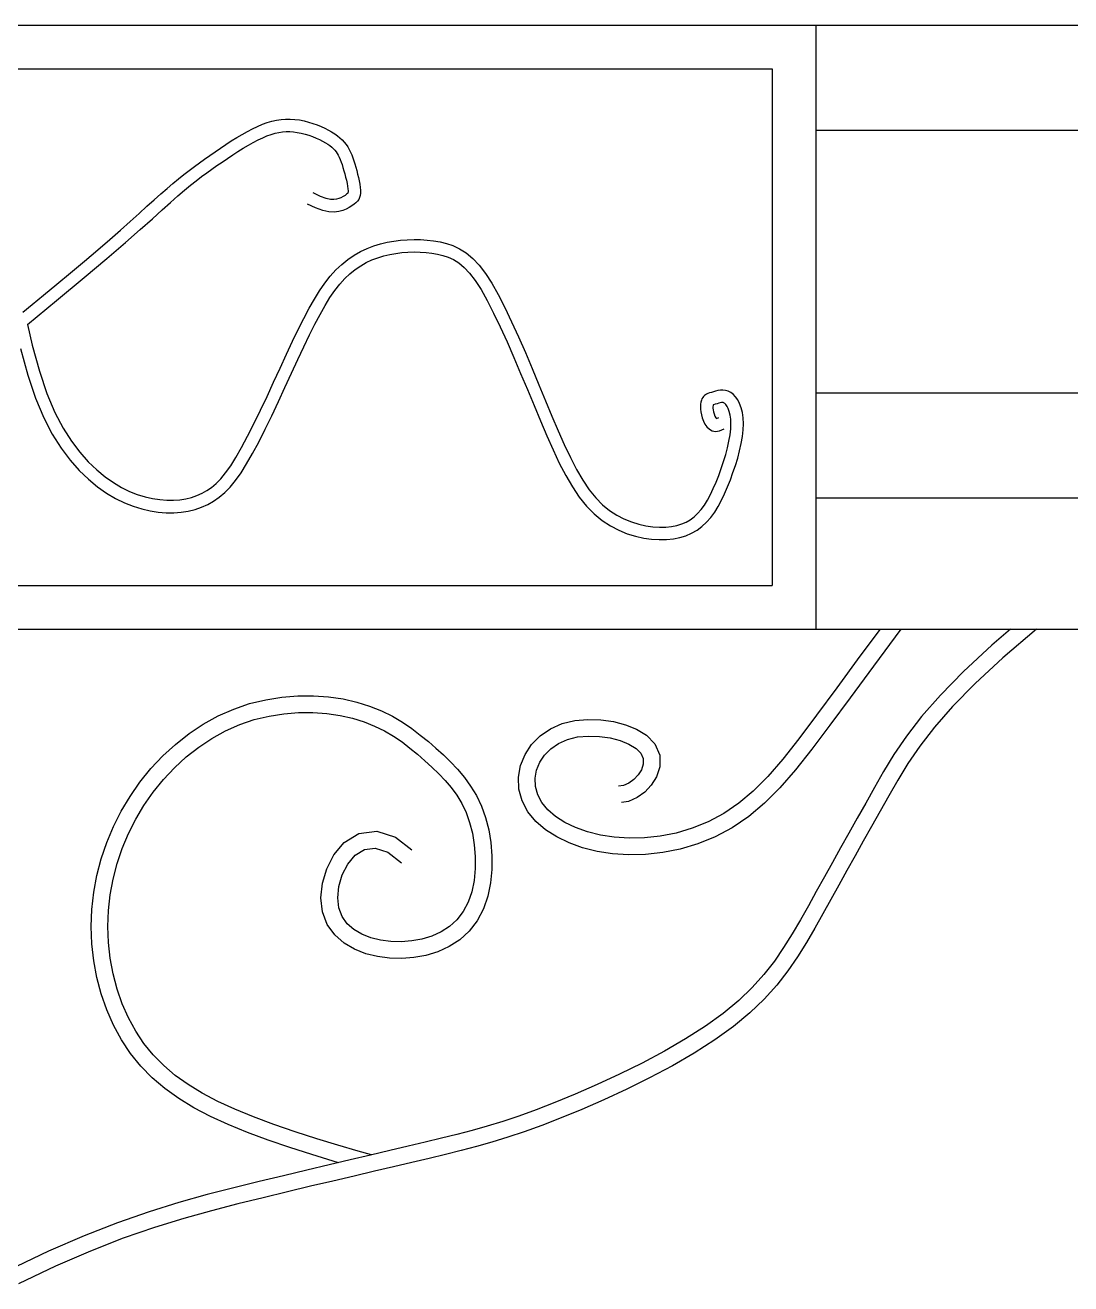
# Model space of a CAD drawing. Header units: millimetres. Extents: x 6388 to 59789, y -18725 to 8137.
# Drawn here: x 57591.6 to 57711.1, y 5304.2 to 5448 of the extents above; entities that cross this region are included whole.
import ezdxf

# ---------------------------------------------------------------- set-up
doc = ezdxf.new("R2010")
doc.units = ezdxf.units.MM

# ---------------------------------------------------------------- blocks, each defined once
blk = doc.blocks.new('A$C0AF41AB5')
for p, q in [((958.07, 1105.81), (2641.93, 1105.81)), ((1891.59, 1105.81), (1891.59, 1036.81)), ((1713.41, 1100.81), (1886.59, 1100.81)), ((1886.59, 1100.81), (1886.59, 1041.81)), ((1827.23, 1093.98), (1827.8, 1094.25)), ((1827.8, 1094.25), (1828.35, 1094.49)), ((1828.35, 1094.49), (1828.9, 1094.68)), ((1828.9, 1094.68), (1829.43, 1094.84)), ((1829.43, 1094.84), (1829.96, 1094.96)), ((1829.96, 1094.96), (1830.48, 1095.05)), ((1830.48, 1095.05), (1831, 1095.09)), ((1831, 1095.09), (1831.53, 1095.09)), ((1831.53, 1095.09), (1832.06, 1095.05)), ((1832.06, 1095.05), (1832.58, 1094.98)), ((1832.58, 1094.98), (1833.11, 1094.87)), ((1833.11, 1094.87), (1833.62, 1094.74)), ((1833.62, 1094.74), (1834.12, 1094.59)), ((1834.12, 1094.59), (1834.6, 1094.41)), ((1834.6, 1094.41), (1835.06, 1094.22)), ((1835.06, 1094.22), (1835.49, 1094.03)), ((1835.49, 1094.03), (1835.89, 1093.83)), ((1824.18, 1092.18), (1824.8, 1092.59)), ((1824.8, 1092.59), (1825.42, 1092.97)), ((1825.42, 1092.97), (1826.03, 1093.34)), ((1826.03, 1093.34), (1826.64, 1093.67)), ((1826.64, 1093.67), (1827.23, 1093.98)), ((1827.31, 1092.42), (1827.86, 1092.7)), ((1827.86, 1092.7), (1828.38, 1092.95)), ((1828.38, 1092.95), (1828.87, 1093.16)), ((1828.87, 1093.16), (1829.34, 1093.33)), ((1829.34, 1093.33), (1829.79, 1093.47)), ((1829.79, 1093.47), (1830.23, 1093.56)), ((1830.23, 1093.56), (1830.65, 1093.63)), ((1830.65, 1093.63), (1831.06, 1093.66)), ((1831.06, 1093.66), (1831.48, 1093.67)), ((1831.48, 1093.67), (1831.91, 1093.64)), ((1831.91, 1093.64), (1832.34, 1093.57)), ((1832.34, 1093.57), (1832.79, 1093.48)), ((1832.79, 1093.48), (1833.23, 1093.37)), ((1833.23, 1093.37), (1833.67, 1093.23)), ((1833.67, 1093.23), (1834.09, 1093.08)), ((1834.09, 1093.08), (1834.5, 1092.92)), ((1834.5, 1092.92), (1834.88, 1092.74)), ((1834.88, 1092.74), (1835.23, 1092.57)), ((1835.23, 1092.57), (1835.54, 1092.39)), ((1835.89, 1093.83), (1836.26, 1093.62)), ((1836.26, 1093.62), (1836.61, 1093.41)), ((1836.61, 1093.41), (1836.92, 1093.18)), ((1836.92, 1093.18), (1837.2, 1092.95)), ((1837.2, 1092.95), (1837.46, 1092.71)), ((1837.46, 1092.71), (1837.7, 1092.46)), ((1891.59, 1093.81), (2624.31, 1093.81)), ((1822.34, 1090.94), (1822.95, 1091.36)), ((1822.95, 1091.36), (1823.56, 1091.77)), ((1823.56, 1091.77), (1824.18, 1092.18)), ((1824.96, 1090.99), (1825.56, 1091.38)), ((1825.56, 1091.38), (1826.16, 1091.75)), ((1826.16, 1091.75), (1826.75, 1092.1)), ((1826.75, 1092.1), (1827.31, 1092.42)), ((1835.54, 1092.39), (1835.81, 1092.22)), ((1835.81, 1092.22), (1836.06, 1092.05)), ((1836.06, 1092.05), (1836.27, 1091.88)), ((1836.27, 1091.88), (1836.46, 1091.7)), ((1836.46, 1091.7), (1836.62, 1091.53)), ((1836.62, 1091.53), (1836.76, 1091.35)), ((1836.76, 1091.35), (1836.89, 1091.16)), ((1836.89, 1091.16), (1837.01, 1090.95)), ((1837.7, 1092.46), (1837.91, 1092.19)), ((1837.91, 1092.19), (1838.1, 1091.91)), ((1838.1, 1091.91), (1838.27, 1091.62)), ((1838.27, 1091.62), (1838.42, 1091.32)), ((1838.42, 1091.32), (1838.56, 1091)), ((1820.58, 1089.68), (1821.16, 1090.1)), ((1821.16, 1090.1), (1821.75, 1090.52)), ((1821.75, 1090.52), (1822.34, 1090.94)), ((1822.57, 1089.36), (1823.16, 1089.77)), ((1823.16, 1089.77), (1823.75, 1090.18)), ((1823.75, 1090.18), (1824.36, 1090.59)), ((1824.36, 1090.59), (1824.96, 1090.99)), ((1837.01, 1090.95), (1837.13, 1090.72)), ((1837.13, 1090.72), (1837.24, 1090.46)), ((1837.24, 1090.46), (1837.34, 1090.18)), ((1837.34, 1090.18), (1837.45, 1089.88)), ((1837.45, 1089.88), (1837.55, 1089.55)), ((1838.56, 1091), (1838.68, 1090.66)), ((1838.68, 1090.66), (1838.8, 1090.32)), ((1838.8, 1090.32), (1838.91, 1089.96)), ((1838.91, 1089.96), (1839.02, 1089.59)), ((1818.13, 1087.74), (1818.77, 1088.27)), ((1818.77, 1088.27), (1819.39, 1088.77)), ((1819.39, 1088.77), (1819.99, 1089.23)), ((1819.99, 1089.23), (1820.58, 1089.68)), ((1820.8, 1088.04), (1821.41, 1088.51)), ((1821.41, 1088.51), (1821.99, 1088.94)), ((1821.99, 1088.94), (1822.57, 1089.36)), ((1837.55, 1089.55), (1837.65, 1089.19)), ((1837.65, 1089.19), (1837.76, 1088.82)), ((1837.76, 1088.82), (1837.85, 1088.45)), ((1837.85, 1088.45), (1837.94, 1088.09)), ((1839.02, 1089.59), (1839.13, 1089.2)), ((1839.13, 1089.2), (1839.23, 1088.81)), ((1839.23, 1088.81), (1839.33, 1088.41)), ((1839.33, 1088.41), (1839.42, 1088.02)), ((1816.75, 1086.55), (1817.46, 1087.17)), ((1817.46, 1087.17), (1818.13, 1087.74)), ((1818.69, 1086.31), (1819.45, 1086.96)), ((1819.45, 1086.96), (1820.15, 1087.53)), ((1820.15, 1087.53), (1820.8, 1088.04)), ((1837.94, 1088.09), (1838.02, 1087.74)), ((1838.02, 1087.74), (1838.08, 1087.42)), ((1838.08, 1087.42), (1838.11, 1087.13)), ((1838.11, 1087.13), (1838.13, 1086.9)), ((1838.13, 1086.9), (1838.13, 1086.73)), ((1839.42, 1088.02), (1839.48, 1087.64)), ((1839.48, 1087.64), (1839.53, 1087.28)), ((1839.53, 1087.28), (1839.56, 1086.95)), ((1839.56, 1086.95), (1839.55, 1086.64)), ((1815.16, 1085.12), (1815.99, 1085.86)), ((1815.99, 1085.86), (1816.75, 1086.55)), ((1816.9, 1084.72), (1817.85, 1085.57)), ((1817.85, 1085.57), (1818.69, 1086.31)), ((1834.43, 1084.93), (1833.51, 1085.38)), ((1834.99, 1086.25), (1834.14, 1086.66)), ((1835.62, 1086.02), (1834.99, 1086.25)), ((1836.12, 1085.91), (1835.62, 1086.02)), ((1836.51, 1085.89), (1836.12, 1085.91)), ((1836.81, 1085.93), (1836.51, 1085.89)), ((1837.07, 1086), (1836.81, 1085.93)), ((1837.32, 1086.1), (1837.07, 1086)), ((1837.57, 1086.24), (1837.32, 1086.1)), ((1837.8, 1086.37), (1837.57, 1086.24)), ((1837.97, 1086.49), (1837.8, 1086.37)), ((1838.06, 1086.57), (1837.97, 1086.49)), ((1838.11, 1086.61), (1838.06, 1086.57)), ((1838.12, 1086.65), (1838.11, 1086.62)), ((1838.11, 1086.62), (1838.11, 1086.61)), ((1838.13, 1086.73), (1838.12, 1086.65)), ((1839.04, 1085.52), (1838.82, 1085.35)), ((1839.21, 1085.71), (1839.04, 1085.52)), ((1839.35, 1085.91), (1839.21, 1085.71)), ((1839.45, 1086.12), (1839.35, 1085.91)), ((1839.52, 1086.37), (1839.45, 1086.12)), ((1839.55, 1086.64), (1839.52, 1086.37)), ((1813.25, 1083.4), (1814.26, 1084.3)), ((1814.26, 1084.3), (1815.16, 1085.12)), ((1815.78, 1083.71), (1816.9, 1084.72)), ((1835.24, 1084.64), (1834.43, 1084.93)), ((1835.94, 1084.5), (1835.24, 1084.64)), ((1836.55, 1084.47), (1835.94, 1084.5)), ((1837.08, 1084.52), (1836.55, 1084.47)), ((1837.54, 1084.65), (1837.08, 1084.52)), ((1837.93, 1084.81), (1837.54, 1084.65)), ((1838.27, 1085), (1837.93, 1084.81)), ((1838.57, 1085.17), (1838.27, 1085)), ((1838.82, 1085.35), (1838.57, 1085.17)), ((1812.14, 1082.41), (1813.25, 1083.4)), ((1814.4, 1082.48), (1815.78, 1083.71)), ((1809.53, 1080.14), (1810.91, 1081.33)), ((1810.91, 1081.33), (1812.14, 1082.41)), ((1812.7, 1080.99), (1814.4, 1082.48)), ((1842.6, 1081.01), (1843.36, 1081.15)), ((1843.36, 1081.15), (1844.13, 1081.25)), ((1844.13, 1081.25), (1844.9, 1081.31)), ((1844.9, 1081.31), (1845.67, 1081.34)), ((1845.67, 1081.34), (1846.43, 1081.32)), ((1846.43, 1081.32), (1847.18, 1081.27)), ((1847.18, 1081.27), (1847.91, 1081.18)), ((1847.91, 1081.18), (1848.64, 1081.06)), ((1848.64, 1081.06), (1849.37, 1080.89)), ((1808.02, 1078.86), (1809.53, 1080.14)), ((1810.59, 1079.17), (1812.7, 1080.99)), ((1838.83, 1079.54), (1839.57, 1079.96)), ((1839.57, 1079.96), (1840.31, 1080.31)), ((1840.31, 1080.31), (1841.07, 1080.59)), ((1841.07, 1080.59), (1841.83, 1080.83)), ((1841.83, 1080.83), (1842.6, 1081.01)), ((1842.89, 1079.61), (1843.58, 1079.74)), ((1843.58, 1079.74), (1844.28, 1079.83)), ((1844.28, 1079.83), (1844.98, 1079.89)), ((1844.98, 1079.89), (1845.68, 1079.91)), ((1845.68, 1079.91), (1846.37, 1079.9)), ((1846.37, 1079.9), (1847.04, 1079.85)), ((1847.04, 1079.85), (1847.71, 1079.77)), ((1847.71, 1079.77), (1848.35, 1079.66)), ((1848.35, 1079.66), (1848.98, 1079.52)), ((1849.37, 1080.89), (1850.12, 1080.64)), ((1850.12, 1080.64), (1850.88, 1080.28)), ((1850.88, 1080.28), (1851.64, 1079.8)), ((1851.64, 1079.8), (1852.38, 1079.17)), ((1806.43, 1077.53), (1808.02, 1078.86)), ((1808, 1076.98), (1810.59, 1079.17)), ((1836.74, 1077.86), (1837.41, 1078.49)), ((1837.41, 1078.49), (1838.11, 1079.06)), ((1838.11, 1079.06), (1838.83, 1079.54)), ((1838.96, 1077.91), (1839.58, 1078.33)), ((1839.58, 1078.33), (1840.22, 1078.69)), ((1840.22, 1078.69), (1840.87, 1078.99)), ((1840.87, 1078.99), (1841.53, 1079.25)), ((1841.53, 1079.25), (1842.21, 1079.45)), ((1842.21, 1079.45), (1842.89, 1079.61)), ((1848.98, 1079.52), (1849.59, 1079.31)), ((1849.59, 1079.31), (1850.19, 1079.03)), ((1850.19, 1079.03), (1850.79, 1078.65)), ((1850.79, 1078.65), (1851.4, 1078.14)), ((1852.38, 1079.17), (1853.1, 1078.4)), ((1853.1, 1078.4), (1853.83, 1077.46)), ((1804.84, 1074.35), (1808, 1076.98)), ((1804.85, 1076.21), (1806.43, 1077.53)), ((1835.48, 1076.35), (1836.1, 1077.14)), ((1836.1, 1077.14), (1836.74, 1077.86)), ((1837.19, 1076.22), (1837.77, 1076.86)), ((1837.77, 1076.86), (1838.35, 1077.42)), ((1838.35, 1077.42), (1838.96, 1077.91)), ((1851.4, 1078.14), (1852.02, 1077.48)), ((1852.02, 1077.48), (1852.66, 1076.64)), ((1853.83, 1077.46), (1854.55, 1076.35)), ((1803.36, 1074.98), (1804.85, 1076.21)), ((1834.29, 1074.52), (1834.88, 1075.47)), ((1834.88, 1075.47), (1835.48, 1076.35)), ((1836.07, 1074.69), (1836.63, 1075.5)), ((1836.63, 1075.5), (1837.19, 1076.22)), ((1852.66, 1076.64), (1853.33, 1075.61)), ((1853.33, 1075.61), (1854.04, 1074.36)), ((1854.55, 1076.35), (1855.29, 1075.04)), ((1800.99, 1073.03), (1802.05, 1073.9)), ((1801.51, 1071.62), (1804.84, 1074.35)), ((1802.05, 1073.9), (1803.36, 1074.98)), ((1833.69, 1073.47), (1834.29, 1074.52)), ((1835.51, 1073.79), (1836.07, 1074.69)), ((1854.04, 1074.36), (1854.77, 1072.93)), ((1855.29, 1075.04), (1856.05, 1073.56)), ((1833.08, 1072.32), (1833.69, 1073.47)), ((1834.35, 1071.67), (1834.94, 1072.78)), ((1834.94, 1072.78), (1835.51, 1073.79)), ((1854.77, 1072.93), (1855.53, 1071.34)), ((1856.05, 1073.56), (1856.82, 1071.94)), ((1801.51, 1071.62), (1802.04, 1069.27)), ((1831.79, 1069.7), (1832.45, 1071.07)), ((1832.45, 1071.07), (1833.08, 1072.32)), ((1833.73, 1070.44), (1834.35, 1071.67)), ((1855.53, 1071.34), (1856.3, 1069.64)), ((1856.82, 1071.94), (1857.6, 1070.22)), ((1831.09, 1068.22), (1831.79, 1069.7)), ((1833.08, 1069.09), (1833.73, 1070.44)), ((1856.3, 1069.64), (1857.08, 1067.86)), ((1857.6, 1070.22), (1858.39, 1068.42)), ((1800.73, 1068.9), (1801.56, 1065.84)), ((1802.04, 1069.27), (1802.87, 1066.28)), ((1830.37, 1066.65), (1831.09, 1068.22)), ((1832.39, 1067.62), (1833.08, 1069.09)), ((1858.39, 1068.42), (1859.17, 1066.58)), ((1831.66, 1066.05), (1832.39, 1067.62)), ((1857.08, 1067.86), (1857.85, 1066.03)), ((1801.56, 1065.84), (1802.44, 1063.22)), ((1802.87, 1066.28), (1803.74, 1063.74)), ((1829.63, 1065.04), (1830.37, 1066.65)), ((1830.92, 1064.44), (1831.66, 1066.05)), ((1857.85, 1066.03), (1858.62, 1064.19)), ((1859.17, 1066.58), (1859.94, 1064.74)), ((1828.88, 1063.41), (1829.63, 1065.04)), ((1830.17, 1062.81), (1830.92, 1064.44)), ((1858.62, 1064.19), (1859.38, 1062.37)), ((1859.94, 1064.74), (1860.69, 1062.92)), ((1879.64, 1063.87), (1879.43, 1063.8)), ((1879.87, 1063.94), (1879.64, 1063.87)), ((1880.12, 1064.02), (1879.87, 1063.94)), ((1880.39, 1064.08), (1880.12, 1064.02)), ((1880.67, 1064.12), (1880.39, 1064.08)), ((1880.97, 1064.13), (1880.67, 1064.12)), ((1881.27, 1064.1), (1880.97, 1064.13)), ((1881.57, 1064.02), (1881.27, 1064.1)), ((1881.86, 1063.87), (1881.57, 1064.02)), ((1882.14, 1063.65), (1881.86, 1063.87)), ((1891.59, 1063.81), (2572.47, 1063.81)), ((1802.44, 1063.22), (1803.38, 1060.98)), ((1803.74, 1063.74), (1804.65, 1061.59)), ((1828.13, 1061.82), (1828.88, 1063.41)), ((1829.41, 1061.2), (1830.17, 1062.81)), ((1859.38, 1062.37), (1860.11, 1060.61)), ((1860.69, 1062.92), (1861.42, 1061.16)), ((1878.41, 1062.52), (1878.39, 1062.26)), ((1878.45, 1062.76), (1878.41, 1062.52)), ((1878.5, 1062.97), (1878.45, 1062.76)), ((1878.57, 1063.14), (1878.5, 1062.97)), ((1878.65, 1063.29), (1878.57, 1063.14)), ((1878.74, 1063.41), (1878.65, 1063.29)), ((1878.84, 1063.51), (1878.74, 1063.41)), ((1878.96, 1063.6), (1878.84, 1063.51)), ((1879.09, 1063.67), (1878.96, 1063.6)), ((1879.25, 1063.74), (1879.09, 1063.67)), ((1879.43, 1063.8), (1879.25, 1063.74)), ((1879.84, 1062.43), (1879.83, 1062.36)), ((1879.9, 1062.45), (1879.84, 1062.43)), ((1880.08, 1062.52), (1879.9, 1062.45)), ((1880.29, 1062.58), (1880.08, 1062.52)), ((1880.48, 1062.64), (1880.29, 1062.58)), ((1880.65, 1062.68), (1880.48, 1062.64)), ((1880.8, 1062.7), (1880.65, 1062.68)), ((1880.92, 1062.7), (1880.8, 1062.7)), ((1880.99, 1062.7), (1880.92, 1062.7)), ((1881.05, 1062.68), (1880.99, 1062.7)), ((1881.1, 1062.65), (1881.05, 1062.68)), ((1881.18, 1062.59), (1881.1, 1062.65)), ((1881.3, 1062.47), (1881.18, 1062.59)), ((1881.43, 1062.27), (1881.3, 1062.47)), ((1882.41, 1063.36), (1882.14, 1063.65)), ((1882.66, 1063.01), (1882.41, 1063.36)), ((1882.87, 1062.59), (1882.66, 1063.01)), ((1883.05, 1062.1), (1882.87, 1062.59)), ((1803.38, 1060.98), (1804.35, 1059.08)), ((1804.65, 1061.59), (1805.58, 1059.79)), ((1827.38, 1060.28), (1828.13, 1061.82)), ((1828.66, 1059.65), (1829.41, 1061.2)), ((1861.42, 1061.16), (1862.14, 1059.49)), ((1878.39, 1062.26), (1878.4, 1061.97)), ((1878.4, 1061.97), (1878.43, 1061.66)), ((1878.43, 1061.66), (1878.5, 1061.32)), ((1878.5, 1061.32), (1878.6, 1060.97)), ((1878.6, 1060.97), (1878.73, 1060.6)), ((1879.83, 1062.36), (1879.82, 1062.22)), ((1879.82, 1062.22), (1879.82, 1062.06)), ((1879.82, 1062.06), (1879.84, 1061.87)), ((1879.84, 1061.87), (1879.88, 1061.65)), ((1879.88, 1061.65), (1879.95, 1061.41)), ((1879.95, 1061.41), (1880.04, 1061.17)), ((1880.04, 1061.17), (1880.14, 1060.97)), ((1880.14, 1060.97), (1880.21, 1060.88)), ((1880.21, 1060.88), (1880.49, 1061.01)), ((1881.57, 1062.01), (1881.43, 1062.27)), ((1881.69, 1061.68), (1881.57, 1062.01)), ((1881.79, 1061.28), (1881.69, 1061.68)), ((1881.86, 1060.82), (1881.79, 1061.28)), ((1883.19, 1061.56), (1883.05, 1062.1)), ((1883.28, 1060.96), (1883.19, 1061.56)), ((1883.31, 1060.29), (1883.28, 1060.96)), ((1805.58, 1059.79), (1806.53, 1058.29)), ((1826.66, 1058.85), (1827.38, 1060.28)), ((1827.93, 1058.19), (1828.66, 1059.65)), ((1860.11, 1060.61), (1860.83, 1058.92)), ((1878.73, 1060.6), (1878.91, 1060.24)), ((1878.91, 1060.24), (1879.14, 1059.92)), ((1879.14, 1059.92), (1879.41, 1059.65)), ((1879.41, 1059.65), (1879.74, 1059.48)), ((1880.58, 1059.48), (1881.09, 1059.71)), ((1881.78, 1059.03), (1881.86, 1059.69)), ((1881.88, 1060.29), (1881.86, 1060.82)), ((1881.86, 1059.69), (1881.88, 1060.29)), ((1883.19, 1058.82), (1883.28, 1059.58)), ((1883.28, 1059.58), (1883.31, 1060.29)), ((1804.35, 1059.08), (1805.36, 1057.48)), ((1806.53, 1058.29), (1807.49, 1057.03)), ((1825.98, 1057.56), (1826.66, 1058.85)), ((1827.23, 1056.87), (1827.93, 1058.19)), ((1860.83, 1058.92), (1861.55, 1057.31)), ((1862.14, 1059.49), (1862.84, 1057.9)), ((1879.74, 1059.48), (1880.13, 1059.41)), ((1880.13, 1059.41), (1880.58, 1059.48)), ((1881.48, 1057.55), (1881.65, 1058.31)), ((1881.65, 1058.31), (1881.78, 1059.03)), ((1883.05, 1058.03), (1883.19, 1058.82)), ((1805.36, 1057.48), (1806.39, 1056.12)), ((1807.49, 1057.03), (1808.45, 1055.95)), ((1825.33, 1056.44), (1825.98, 1057.56)), ((1826.55, 1055.7), (1827.23, 1056.87)), ((1861.55, 1057.31), (1862.27, 1055.79)), ((1862.84, 1057.9), (1863.54, 1056.42)), ((1881.03, 1055.97), (1881.28, 1056.76)), ((1881.28, 1056.76), (1881.48, 1057.55)), ((1882.65, 1056.37), (1882.87, 1057.21)), ((1882.87, 1057.21), (1883.05, 1058.03)), ((1806.39, 1056.12), (1807.43, 1054.96)), ((1808.45, 1055.95), (1809.42, 1055.02)), ((1824.15, 1054.68), (1824.73, 1055.48)), ((1824.73, 1055.48), (1825.33, 1056.44)), ((1825.91, 1054.68), (1826.55, 1055.7)), ((1862.27, 1055.79), (1863, 1054.38)), ((1863.54, 1056.42), (1864.25, 1055.06)), ((1880.77, 1055.17), (1881.03, 1055.97)), ((1882.11, 1054.7), (1882.39, 1055.53)), ((1882.39, 1055.53), (1882.65, 1056.37)), ((1807.43, 1054.96), (1808.47, 1053.95)), ((1808.47, 1053.95), (1809.51, 1053.09)), ((1809.42, 1055.02), (1810.38, 1054.23)), ((1810.38, 1054.23), (1811.32, 1053.56)), ((1823.07, 1053.47), (1823.6, 1054.01)), ((1823.6, 1054.01), (1824.15, 1054.68)), ((1824.66, 1053.06), (1825.28, 1053.81)), ((1825.28, 1053.81), (1825.91, 1054.68)), ((1863, 1054.38), (1863.76, 1053.08)), ((1864.25, 1055.06), (1864.96, 1053.84)), ((1864.96, 1053.84), (1865.69, 1052.75)), ((1880.18, 1053.61), (1880.48, 1054.38)), ((1880.48, 1054.38), (1880.77, 1055.17)), ((1881.5, 1053.07), (1881.81, 1053.87)), ((1881.81, 1053.87), (1882.11, 1054.7)), ((1809.51, 1053.09), (1810.55, 1052.36)), ((1810.55, 1052.36), (1811.58, 1051.75)), ((1811.32, 1053.56), (1812.25, 1053.01)), ((1812.25, 1053.01), (1813.17, 1052.56)), ((1813.17, 1052.56), (1814.06, 1052.21)), ((1820.87, 1052.08), (1821.46, 1052.34)), ((1821.46, 1052.34), (1822.02, 1052.65)), ((1822.02, 1052.65), (1822.55, 1053.02)), ((1822.55, 1053.02), (1823.07, 1053.47)), ((1823.42, 1051.89), (1824.04, 1052.43)), ((1824.04, 1052.43), (1824.66, 1053.06)), ((1863.76, 1053.08), (1864.54, 1051.91)), ((1865.69, 1052.75), (1866.44, 1051.82)), ((1879.54, 1052.2), (1879.86, 1052.88)), ((1879.86, 1052.88), (1880.18, 1053.61)), ((1881.16, 1052.29), (1881.5, 1053.07)), ((1811.58, 1051.75), (1812.59, 1051.26)), ((1812.59, 1051.26), (1813.59, 1050.86)), ((1814.06, 1052.21), (1814.94, 1051.94)), ((1814.94, 1051.94), (1815.79, 1051.74)), ((1815.79, 1051.74), (1816.62, 1051.62)), ((1816.62, 1051.62), (1817.42, 1051.55)), ((1817.42, 1051.55), (1818.18, 1051.54)), ((1818.18, 1051.54), (1818.9, 1051.6)), ((1818.9, 1051.6), (1819.59, 1051.71)), ((1819.59, 1051.71), (1820.25, 1051.87)), ((1820.25, 1051.87), (1820.87, 1052.08)), ((1821.39, 1050.75), (1822.1, 1051.07)), ((1822.1, 1051.07), (1822.77, 1051.44)), ((1822.77, 1051.44), (1823.42, 1051.89)), ((1864.54, 1051.91), (1865.37, 1050.88)), ((1865.37, 1050.88), (1866.25, 1049.99)), ((1866.44, 1051.82), (1867.21, 1051.04)), ((1867.21, 1051.04), (1868.01, 1050.39)), ((1878.46, 1050.48), (1878.84, 1051)), ((1878.84, 1051), (1879.2, 1051.57)), ((1879.2, 1051.57), (1879.54, 1052.2)), ((1880.43, 1050.85), (1880.81, 1051.55)), ((1880.81, 1051.55), (1881.16, 1052.29)), ((1891.59, 1051.81), (2559.5, 1051.81)), ((1813.59, 1050.86), (1814.57, 1050.56)), ((1814.57, 1050.56), (1815.52, 1050.34)), ((1815.52, 1050.34), (1816.45, 1050.2)), ((1816.45, 1050.2), (1817.35, 1050.13)), ((1817.35, 1050.13), (1818.23, 1050.12)), ((1818.23, 1050.12), (1819.07, 1050.18)), ((1819.07, 1050.18), (1819.88, 1050.31)), ((1819.88, 1050.31), (1820.65, 1050.5)), ((1820.65, 1050.5), (1821.39, 1050.75)), ((1866.25, 1049.99), (1867.16, 1049.24)), ((1868.01, 1050.39), (1868.83, 1049.85)), ((1868.83, 1049.85), (1869.66, 1049.42)), ((1877.22, 1049.33), (1877.66, 1049.66)), ((1877.66, 1049.66), (1878.07, 1050.04)), ((1878.07, 1050.04), (1878.46, 1050.48)), ((1879.09, 1049.04), (1879.57, 1049.59)), ((1879.57, 1049.59), (1880.02, 1050.2)), ((1880.02, 1050.2), (1880.43, 1050.85)), ((1867.16, 1049.24), (1868.1, 1048.62)), ((1868.1, 1048.62), (1869.06, 1048.12)), ((1869.06, 1048.12), (1870.02, 1047.73)), ((1869.66, 1049.42), (1870.5, 1049.08)), ((1870.5, 1049.08), (1871.34, 1048.82)), ((1871.34, 1048.82), (1872.16, 1048.64)), ((1872.16, 1048.64), (1872.96, 1048.53)), ((1872.96, 1048.53), (1873.72, 1048.48)), ((1873.72, 1048.48), (1874.43, 1048.49)), ((1874.43, 1048.49), (1875.09, 1048.55)), ((1875.09, 1048.55), (1875.69, 1048.67)), ((1875.69, 1048.67), (1876.25, 1048.84)), ((1876.25, 1048.84), (1876.75, 1049.06)), ((1876.75, 1049.06), (1877.22, 1049.33)), ((1877.39, 1047.79), (1878.01, 1048.14)), ((1878.01, 1048.14), (1878.57, 1048.56)), ((1878.57, 1048.56), (1879.09, 1049.04)), ((1870.02, 1047.73), (1870.97, 1047.44)), ((1870.97, 1047.44), (1871.91, 1047.23)), ((1871.91, 1047.23), (1872.82, 1047.11)), ((1872.82, 1047.11), (1873.69, 1047.05)), ((1873.69, 1047.05), (1874.51, 1047.06)), ((1874.51, 1047.06), (1875.3, 1047.14)), ((1875.3, 1047.14), (1876.04, 1047.29)), ((1876.04, 1047.29), (1876.74, 1047.5)), ((1876.74, 1047.5), (1877.39, 1047.79)), ((1713.41, 1041.81), (1886.59, 1041.81)), ((1055.02, 1036.81), (2544.98, 1036.81)), ((1898.91, 1036.81), (1896.62, 1033.73)), ((1901.28, 1036.81), (1898.15, 1032.6)), ((1913.83, 1036.81), (1911.67, 1034.98)), ((1916.77, 1036.81), (1912.93, 1033.55)), ((1896.62, 1033.73), (1893.97, 1030.13)), ((1911.67, 1034.98), (1908.44, 1032)), ((1898.15, 1032.6), (1895.5, 1029)), ((1912.93, 1033.55), (1909.76, 1030.63)), ((1908.44, 1032), (1905.8, 1029.3)), ((1893.97, 1030.13), (1891.67, 1026.99)), ((1909.76, 1030.63), (1907.19, 1028.01)), ((1825.07, 1027.7), (1826.89, 1028.32)), ((1826.89, 1028.32), (1828.74, 1028.76)), ((1828.74, 1028.76), (1830.58, 1029.05)), ((1830.58, 1029.05), (1832.4, 1029.2)), ((1832.4, 1029.2), (1834.18, 1029.2)), ((1834.18, 1029.2), (1835.91, 1029.08)), ((1835.91, 1029.08), (1837.57, 1028.85)), ((1837.57, 1028.85), (1839.14, 1028.5)), ((1839.14, 1028.5), (1840.6, 1028.04)), ((1840.6, 1028.04), (1841.95, 1027.5)), ((1895.5, 1029), (1893.19, 1025.86)), ((1905.8, 1029.3), (1903.65, 1026.84)), ((1907.19, 1028.01), (1905.12, 1025.63)), ((1821.59, 1025.98), (1823.3, 1026.92)), ((1823.3, 1026.92), (1825.07, 1027.7)), ((1825.76, 1025.93), (1827.42, 1026.49)), ((1827.42, 1026.49), (1829.11, 1026.9)), ((1829.11, 1026.9), (1830.8, 1027.16)), ((1830.8, 1027.16), (1832.48, 1027.3)), ((1832.48, 1027.3), (1834.12, 1027.3)), ((1834.12, 1027.3), (1835.71, 1027.19)), ((1835.71, 1027.19), (1837.23, 1026.98)), ((1837.23, 1026.98), (1838.65, 1026.66)), ((1838.65, 1026.66), (1839.96, 1026.25)), ((1841.95, 1027.5), (1843.2, 1026.88)), ((1843.2, 1026.88), (1844.35, 1026.2)), ((1864.05, 1026.39), (1865.54, 1026.52)), ((1865.54, 1026.52), (1867.02, 1026.47)), ((1867.02, 1026.47), (1868.46, 1026.26)), ((1891.67, 1026.99), (1889.63, 1024.29)), ((1903.65, 1026.84), (1901.92, 1024.59)), ((1819.97, 1024.89), (1821.59, 1025.98)), ((1822.58, 1024.35), (1824.15, 1025.21)), ((1824.15, 1025.21), (1825.76, 1025.93)), ((1839.96, 1026.25), (1841.17, 1025.76)), ((1841.17, 1025.76), (1842.29, 1025.21)), ((1842.29, 1025.21), (1843.33, 1024.59)), ((1844.35, 1026.2), (1845.41, 1025.48)), ((1845.41, 1025.48), (1846.39, 1024.73)), ((1860.08, 1024.64), (1861.25, 1025.45)), ((1861.25, 1025.45), (1862.6, 1026.04)), ((1862.6, 1026.04), (1864.05, 1026.39)), ((1868.46, 1026.26), (1869.82, 1025.91)), ((1869.82, 1025.91), (1871.08, 1025.41)), ((1871.08, 1025.41), (1872.22, 1024.72)), ((1893.19, 1025.86), (1891.13, 1023.13)), ((1905.12, 1025.63), (1903.46, 1023.47)), ((1816.97, 1022.34), (1818.42, 1023.67)), ((1818.42, 1023.67), (1819.97, 1024.89)), ((1821.08, 1023.35), (1822.58, 1024.35)), ((1843.33, 1024.59), (1844.3, 1023.94)), ((1844.3, 1023.94), (1845.21, 1023.24)), ((1846.39, 1024.73), (1847.31, 1023.98)), ((1847.31, 1023.98), (1848.18, 1023.22)), ((1858.35, 1022.51), (1859.1, 1023.64)), ((1859.1, 1023.64), (1860.08, 1024.64)), ((1861.3, 1023.17), (1862.18, 1023.78)), ((1862.18, 1023.78), (1863.2, 1024.23)), ((1863.2, 1024.23), (1864.36, 1024.51)), ((1864.36, 1024.51), (1865.59, 1024.61)), ((1865.59, 1024.61), (1866.85, 1024.57)), ((1866.85, 1024.57), (1868.08, 1024.4)), ((1868.08, 1024.4), (1869.23, 1024.1)), ((1869.23, 1024.1), (1870.23, 1023.7)), ((1870.23, 1023.7), (1871.04, 1023.21)), ((1872.22, 1024.72), (1873.2, 1023.73)), ((1873.2, 1023.73), (1873.75, 1022.43)), ((1889.63, 1024.29), (1887.79, 1021.97)), ((1901.92, 1024.59), (1900.5, 1022.5)), ((1815.61, 1020.9), (1816.97, 1022.34)), ((1818.3, 1020.99), (1819.65, 1022.23)), ((1819.65, 1022.23), (1821.08, 1023.35)), ((1845.21, 1023.24), (1846.08, 1022.53)), ((1846.08, 1022.53), (1846.91, 1021.8)), ((1848.18, 1023.22), (1849.02, 1022.46)), ((1849.02, 1022.46), (1849.85, 1021.67)), ((1857.85, 1021.26), (1858.35, 1022.51)), ((1860.04, 1021.62), (1860.59, 1022.44)), ((1860.59, 1022.44), (1861.3, 1023.17)), ((1871.04, 1023.21), (1871.59, 1022.65)), ((1871.59, 1022.65), (1871.86, 1022.04)), ((1873.75, 1022.43), (1873.76, 1021.09)), ((1891.13, 1023.13), (1889.25, 1020.76)), ((1900.5, 1022.5), (1899.31, 1020.56)), ((1903.46, 1023.47), (1902.09, 1021.47)), ((1814.36, 1019.36), (1815.61, 1020.9)), ((1817.04, 1019.64), (1818.3, 1020.99)), ((1846.91, 1021.8), (1847.72, 1021.07)), ((1847.72, 1021.07), (1848.5, 1020.32)), ((1849.85, 1021.67), (1850.65, 1020.82)), ((1850.65, 1020.82), (1851.42, 1019.9)), ((1857.6, 1019.92), (1857.85, 1021.26)), ((1859.51, 1019.79), (1859.68, 1020.72)), ((1859.68, 1020.72), (1860.04, 1021.62)), ((1871.65, 1020.77), (1871.27, 1020.18)), ((1871.86, 1021.4), (1871.65, 1020.77)), ((1871.86, 1022.04), (1871.86, 1021.4)), ((1873.76, 1021.09), (1873.38, 1019.94)), ((1887.79, 1021.97), (1886.08, 1020)), ((1889.25, 1020.76), (1887.48, 1018.71)), ((1902.09, 1021.47), (1900.95, 1019.59)), ((1813.23, 1017.73), (1814.36, 1019.36)), ((1815.88, 1018.21), (1817.04, 1019.64)), ((1848.5, 1020.32), (1849.24, 1019.55)), ((1849.24, 1019.55), (1849.92, 1018.73)), ((1851.42, 1019.9), (1852.14, 1018.91)), ((1857.66, 1018.55), (1857.6, 1019.92)), ((1859.55, 1018.84), (1859.51, 1019.79)), ((1870.21, 1019.25), (1869.61, 1018.98)), ((1870.78, 1019.66), (1870.21, 1019.25)), ((1871.27, 1020.18), (1870.78, 1019.66)), ((1873.38, 1019.94), (1872.77, 1018.99)), ((1886.08, 1020), (1884.43, 1018.34)), ((1899.31, 1020.56), (1898.26, 1018.73)), ((1900.95, 1019.59), (1899.92, 1017.79)), ((1814.82, 1016.7), (1815.88, 1018.21)), ((1849.92, 1018.73), (1850.55, 1017.86)), ((1850.55, 1017.86), (1851.12, 1016.92)), ((1852.14, 1018.91), (1852.8, 1017.82)), ((1852.8, 1017.82), (1853.37, 1016.62)), ((1858.02, 1017.21), (1857.66, 1018.55)), ((1859.8, 1017.91), (1859.55, 1018.84)), ((1860.28, 1017.03), (1859.8, 1017.91)), ((1869.61, 1018.98), (1869.04, 1018.89)), ((1872.03, 1018.22), (1871.16, 1017.6)), ((1872.77, 1018.99), (1872.03, 1018.22)), ((1884.43, 1018.34), (1882.78, 1016.94)), ((1887.48, 1018.71), (1885.72, 1016.94)), ((1898.26, 1018.73), (1897.27, 1016.97)), ((1812.21, 1016.04), (1813.23, 1017.73)), ((1813.88, 1015.12), (1814.82, 1016.7)), ((1851.12, 1016.92), (1851.61, 1015.89)), ((1853.37, 1016.62), (1853.84, 1015.32)), ((1858.69, 1015.96), (1858.02, 1017.21)), ((1860.96, 1016.2), (1860.28, 1017.03)), ((1870.17, 1017.15), (1869.36, 1017.01)), ((1871.16, 1017.6), (1870.17, 1017.15)), ((1882.78, 1016.94), (1881.05, 1015.78)), ((1885.72, 1016.94), (1883.92, 1015.42)), ((1897.27, 1016.97), (1896.29, 1015.23)), ((1899.92, 1017.79), (1898.92, 1016.03)), ((1811.32, 1014.27), (1812.21, 1016.04)), ((1813.05, 1013.48), (1813.88, 1015.12)), ((1851.61, 1015.89), (1852.02, 1014.76)), ((1853.84, 1015.32), (1854.2, 1013.91)), ((1859.6, 1014.86), (1858.69, 1015.96)), ((1861.84, 1015.44), (1860.96, 1016.2)), ((1862.9, 1014.76), (1861.84, 1015.44)), ((1881.05, 1015.78), (1879.27, 1014.83)), ((1883.92, 1015.42), (1882.03, 1014.15)), ((1896.29, 1015.23), (1895.34, 1013.53)), ((1898.92, 1016.03), (1897.95, 1014.3)), ((1810.56, 1012.46), (1811.32, 1014.27)), ((1839.36, 1013.49), (1841.44, 1013.76)), ((1841.44, 1013.76), (1843.57, 1013.06)), ((1852.02, 1014.76), (1852.34, 1013.52)), ((1852.34, 1013.52), (1852.56, 1012.21)), ((1854.2, 1013.91), (1854.44, 1012.44)), ((1860.7, 1013.91), (1859.6, 1014.86)), ((1861.97, 1013.1), (1860.7, 1013.91)), ((1864.12, 1014.17), (1862.9, 1014.76)), ((1865.48, 1013.68), (1864.12, 1014.17)), ((1866.96, 1013.31), (1865.48, 1013.68)), ((1875.62, 1013.54), (1873.79, 1013.18)), ((1877.45, 1014.09), (1875.62, 1013.54)), ((1879.27, 1014.83), (1877.45, 1014.09)), ((1882.03, 1014.15), (1880.08, 1013.11)), ((1895.34, 1013.53), (1894.4, 1011.84)), ((1897.95, 1014.3), (1897, 1012.6)), ((1809.93, 1010.6), (1810.56, 1012.46)), ((1812.34, 1011.79), (1813.05, 1013.48)), ((1836.51, 1011.05), (1837.69, 1012.47)), ((1837.69, 1012.47), (1839.36, 1013.49)), ((1843.57, 1013.06), (1845.41, 1011.64)), ((1852.56, 1012.21), (1852.67, 1010.85)), ((1854.44, 1012.44), (1854.57, 1010.92)), ((1863.38, 1012.41), (1861.97, 1013.1)), ((1864.92, 1011.86), (1863.38, 1012.41)), ((1868.55, 1013.06), (1866.96, 1013.31)), ((1870.24, 1012.94), (1868.55, 1013.06)), ((1871.99, 1012.98), (1870.24, 1012.94)), ((1873.79, 1013.18), (1871.99, 1012.98)), ((1878.09, 1012.3), (1876.08, 1011.7)), ((1880.08, 1013.11), (1878.09, 1012.3)), ((1897, 1012.6), (1896.06, 1010.92)), ((1811.75, 1010.05), (1812.34, 1011.79)), ((1835.7, 1009.46), (1836.51, 1011.05)), ((1838.1, 1010), (1838.95, 1011.01)), ((1838.95, 1011.01), (1840.01, 1011.66)), ((1840.01, 1011.66), (1841.25, 1011.82)), ((1841.25, 1011.82), (1842.67, 1011.36)), ((1842.67, 1011.36), (1844.24, 1010.14)), ((1852.67, 1010.85), (1852.66, 1009.47)), ((1854.57, 1010.92), (1854.56, 1009.38)), ((1866.58, 1011.44), (1864.92, 1011.86)), ((1868.34, 1011.17), (1866.58, 1011.44)), ((1870.19, 1011.04), (1868.34, 1011.17)), ((1872.11, 1011.08), (1870.19, 1011.04)), ((1874.08, 1011.3), (1872.11, 1011.08)), ((1876.08, 1011.7), (1874.08, 1011.3)), ((1894.4, 1011.84), (1893.47, 1010.18)), ((1896.06, 1010.92), (1895.13, 1009.25)), ((1809.43, 1008.7), (1809.93, 1010.6)), ((1811.29, 1008.28), (1811.75, 1010.05)), ((1835.21, 1007.8), (1835.7, 1009.46)), ((1837.47, 1008.76), (1838.1, 1010)), ((1852.66, 1009.47), (1852.53, 1008.13)), ((1854.56, 1009.38), (1854.41, 1007.84)), ((1893.47, 1010.18), (1892.55, 1008.52)), ((1895.13, 1009.25), (1894.21, 1007.6)), ((1809.08, 1006.77), (1809.43, 1008.7)), ((1810.96, 1006.49), (1811.29, 1008.28)), ((1835.03, 1006.12), (1835.21, 1007.8)), ((1837.08, 1007.43), (1837.47, 1008.76)), ((1852.53, 1008.13), (1852.26, 1006.83)), ((1854.41, 1007.84), (1854.1, 1006.33)), ((1892.55, 1008.52), (1891.63, 1006.88)), ((1808.86, 1004.82), (1809.08, 1006.77)), ((1810.76, 1004.68), (1810.96, 1006.49)), ((1836.95, 1006.13), (1837.08, 1007.43)), ((1852.26, 1006.83), (1851.85, 1005.63)), ((1854.1, 1006.33), (1853.6, 1004.88)), ((1891.63, 1006.88), (1890.72, 1005.24)), ((1894.21, 1007.6), (1893.29, 1005.95)), ((1835.22, 1004.54), (1835.03, 1006.12)), ((1837.08, 1004.99), (1836.95, 1006.13)), ((1837.45, 1004.01), (1837.08, 1004.99)), ((1851.85, 1005.63), (1851.29, 1004.56)), ((1853.6, 1004.88), (1852.9, 1003.53)), ((1890.72, 1005.24), (1889.81, 1003.62)), ((1893.29, 1005.95), (1892.38, 1004.31)), ((1808.79, 1002.86), (1808.86, 1004.82)), ((1810.69, 1002.86), (1810.76, 1004.68)), ((1835.76, 1003.11), (1835.22, 1004.54)), ((1838.04, 1003.18), (1837.45, 1004.01)), ((1850.58, 1003.63), (1849.73, 1002.86)), ((1851.29, 1004.56), (1850.58, 1003.63)), ((1852.9, 1003.53), (1851.98, 1002.34)), ((1889.81, 1003.62), (1888.88, 1002.02)), ((1892.38, 1004.31), (1891.46, 1002.67)), ((1808.86, 1000.9), (1808.79, 1002.86)), ((1810.76, 1001.04), (1810.69, 1002.86)), ((1836.61, 1001.9), (1835.76, 1003.11)), ((1838.8, 1002.51), (1838.04, 1003.18)), ((1839.71, 1001.97), (1838.8, 1002.51)), ((1848.76, 1002.24), (1847.7, 1001.76)), ((1849.73, 1002.86), (1848.76, 1002.24)), ((1851.98, 1002.34), (1850.89, 1001.35)), ((1888.88, 1002.02), (1887.9, 1000.45)), ((1891.46, 1002.67), (1890.51, 1001.04)), ((1809.08, 998.95), (1808.86, 1000.9)), ((1810.96, 999.23), (1810.76, 1001.04)), ((1837.68, 1000.96), (1836.61, 1001.9)), ((1838.88, 1000.26), (1837.68, 1000.96)), ((1840.74, 1001.57), (1839.71, 1001.97)), ((1841.86, 1001.3), (1840.74, 1001.57)), ((1843.02, 1001.16), (1841.86, 1001.3)), ((1844.22, 1001.12), (1843.02, 1001.16)), ((1845.41, 1001.21), (1844.22, 1001.12)), ((1846.58, 1001.42), (1845.41, 1001.21)), ((1847.7, 1001.76), (1846.58, 1001.42)), ((1849.67, 1000.57), (1848.38, 999.98)), ((1850.89, 1001.35), (1849.67, 1000.57)), ((1890.51, 1001.04), (1889.49, 999.41)), ((1811.29, 997.45), (1810.96, 999.23)), ((1840.17, 999.76), (1838.88, 1000.26)), ((1841.51, 999.43), (1840.17, 999.76)), ((1842.88, 999.26), (1841.51, 999.43)), ((1844.26, 999.22), (1842.88, 999.26)), ((1845.65, 999.32), (1844.26, 999.22)), ((1847.03, 999.57), (1845.65, 999.32)), ((1848.38, 999.98), (1847.03, 999.57)), ((1887.9, 1000.45), (1886.84, 998.91)), ((1889.49, 999.41), (1888.37, 997.79)), ((1809.44, 997.04), (1809.08, 998.95)), ((1886.84, 998.91), (1885.65, 997.4)), ((1888.37, 997.79), (1887.11, 996.18)), ((1809.93, 995.16), (1809.44, 997.04)), ((1811.75, 995.72), (1811.29, 997.45)), ((1885.65, 997.4), (1884.31, 995.9)), ((1810.57, 993.35), (1809.93, 995.16)), ((1812.34, 994.04), (1811.75, 995.72)), ((1884.31, 995.9), (1882.77, 994.42)), ((1887.11, 996.18), (1885.68, 994.58)), ((1813.05, 992.44), (1812.34, 994.04)), ((1882.77, 994.42), (1881, 992.94)), ((1885.68, 994.58), (1884.04, 993)), ((1811.34, 991.6), (1810.57, 993.35)), ((1813.88, 990.92), (1813.05, 992.44)), ((1881, 992.94), (1878.97, 991.48)), ((1884.04, 993), (1882.17, 991.44)), ((1812.25, 989.93), (1811.34, 991.6)), ((1814.82, 989.5), (1813.88, 990.92)), ((1878.97, 991.48), (1876.7, 990.03)), ((1882.17, 991.44), (1880.04, 989.91)), ((1813.29, 988.37), (1812.25, 989.93)), ((1815.88, 988.19), (1814.82, 989.5)), ((1876.7, 990.03), (1874.27, 988.62)), ((1880.04, 989.91), (1877.69, 988.41)), ((1814.46, 986.92), (1813.29, 988.37)), ((1817.07, 986.98), (1815.88, 988.19)), ((1874.27, 988.62), (1871.73, 987.27)), ((1877.69, 988.41), (1875.19, 986.96)), ((1815.77, 985.58), (1814.46, 986.92)), ((1818.39, 985.85), (1817.07, 986.98)), ((1871.73, 987.27), (1869.14, 985.99)), ((1875.19, 986.96), (1872.59, 985.58)), ((1817.22, 984.35), (1815.77, 985.58)), ((1819.85, 984.81), (1818.39, 985.85)), ((1821.47, 983.82), (1819.85, 984.81)), ((1866.58, 984.81), (1864.1, 983.72)), ((1869.14, 985.99), (1866.58, 984.81)), ((1872.59, 985.58), (1869.97, 984.28)), ((1818.8, 983.22), (1817.22, 984.35)), ((1823.25, 982.89), (1821.47, 983.82)), ((1864.1, 983.72), (1861.77, 982.76)), ((1869.97, 984.28), (1867.36, 983.07)), ((1820.53, 982.17), (1818.8, 983.22)), ((1822.41, 981.18), (1820.53, 982.17)), ((1825.2, 981.99), (1823.25, 982.89)), ((1827.34, 981.12), (1825.2, 981.99)), ((1859.62, 981.93), (1857.65, 981.22)), ((1861.77, 982.76), (1859.62, 981.93)), ((1864.85, 981.97), (1862.47, 981)), ((1867.36, 983.07), (1864.85, 981.97)), ((1824.45, 980.25), (1822.41, 981.18)), ((1829.66, 980.26), (1827.34, 981.12)), ((1855.8, 980.6), (1854.03, 980.06)), ((1857.65, 981.22), (1855.8, 980.6)), ((1862.47, 981), (1860.29, 980.15)), ((1826.65, 979.35), (1824.45, 980.25)), ((1829.02, 978.47), (1826.65, 979.35)), ((1832.09, 979.43), (1829.66, 980.26)), ((1834.56, 978.63), (1832.09, 979.43)), ((1850.58, 979.12), (1848.81, 978.68)), ((1852.31, 979.57), (1850.58, 979.12)), ((1854.03, 980.06), (1852.31, 979.57)), ((1858.27, 979.42), (1856.38, 978.79)), ((1860.29, 980.15), (1858.27, 979.42)), ((1831.49, 977.62), (1829.02, 978.47)), ((1833.99, 976.82), (1831.49, 977.62)), ((1836.98, 977.89), (1834.56, 978.63)), ((1839.28, 977.22), (1836.98, 977.89)), ((1844.99, 977.76), (1842.91, 977.27)), ((1846.96, 978.23), (1844.99, 977.76)), ((1848.81, 978.68), (1846.96, 978.23)), ((1852.81, 977.74), (1851.06, 977.27)), ((1854.57, 978.23), (1852.81, 977.74)), ((1856.38, 978.79), (1854.57, 978.23)), ((1836.43, 976.07), (1833.99, 976.82)), ((1838.39, 976.21), (1835.97, 975.64)), ((1840.71, 976.76), (1838.39, 976.21)), ((1840.81, 976.78), (1839.28, 977.22)), ((1842.91, 977.27), (1840.71, 976.76)), ((1847.4, 976.38), (1845.43, 975.91)), ((1849.27, 976.83), (1847.4, 976.38)), ((1851.06, 977.27), (1849.27, 976.83)), ((1833.42, 975.04), (1830.76, 974.4)), ((1835.97, 975.64), (1833.42, 975.04)), ((1837.04, 975.89), (1836.43, 976.07)), ((1841.14, 974.91), (1838.83, 974.36)), ((1843.34, 975.42), (1841.14, 974.91)), ((1845.43, 975.91), (1843.34, 975.42)), ((1827.99, 973.74), (1825.09, 973.03)), ((1830.76, 974.4), (1827.99, 973.74)), ((1836.4, 973.79), (1833.86, 973.19)), ((1838.83, 974.36), (1836.4, 973.79)), ((1822.04, 972.24), (1818.82, 971.34)), ((1825.09, 973.03), (1822.04, 972.24)), ((1828.44, 971.89), (1825.55, 971.18)), ((1831.21, 972.55), (1828.44, 971.89)), ((1833.86, 973.19), (1831.21, 972.55)), ((1818.82, 971.34), (1815.41, 970.28)), ((1822.53, 970.4), (1819.36, 969.51)), ((1825.55, 971.18), (1822.53, 970.4)), ((1811.81, 969.03), (1807.99, 967.55)), ((1815.41, 970.28), (1811.81, 969.03)), ((1819.36, 969.51), (1816.01, 968.47)), ((1807.99, 967.55), (1803.93, 965.8)), ((1816.01, 968.47), (1812.46, 967.25)), ((1812.46, 967.25), (1808.71, 965.79)), ((1803.93, 965.8), (1800.24, 964.04)), ((1808.71, 965.79), (1804.72, 964.07)), ((1804.72, 964.07), (1800.48, 962.05))]:
    blk.add_line(p, q)

msp = doc.modelspace()

# ---------------------------------------------------------------- block references
msp.add_blockref('A$C0AF41AB5', (55790.39, 4342.18))

doc.saveas('drawing.dxf')
